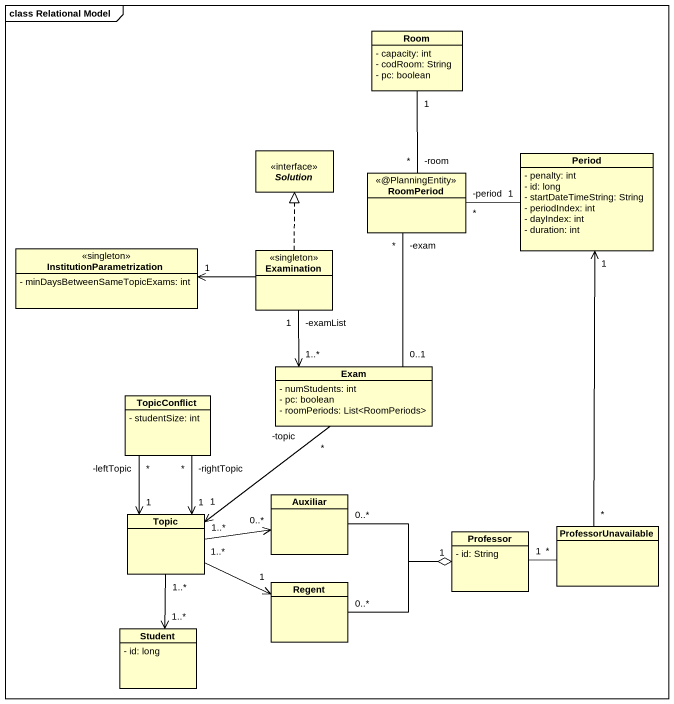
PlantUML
@startuml
mainframe class Relational Model
hide circle
hide empty members
skinparam classAttributeIconSize 0
class Room {
  - capacity: int
  - codRoom: String
  - pc: boolean
}
interface Solution
class RoomPeriod <<@PlanningEntity>>
class Period {
  - penalty: int
  - id: long
  - startDateTimeString: String
  - periodIndex: int
  - dayIndex: int
  - duration: int
}
class InstitutionParametrization <<singleton>> {
  - minDaysBetweenSameTopicExams: int
}
class Examination <<singleton>>
class Exam {
  - numStudents: int
  - pc: boolean
  - roomPeriods: List<RoomPeriods>
}
class TopicConflict {
  - studentSize: int
}
class Auxiliar
class Topic
class Professor {
  - id: String
}
class ProfessorUnavailable
class Regent
class Student {
  - id: long
}
RoomPeriod "-room\n*" -up- "1" Room
RoomPeriod "-period\n*" -right- "1" Period
RoomPeriod "-exam\n*" -- "0..1" Exam
Examination .up.|> Solution
Examination -left-> "1" InstitutionParametrization
Examination "-examList\n1" --> "1..*" Exam
Exam "-topic\n*" --> "1" Topic
TopicConflict "-rightTopic\n*" --> "1" Topic
TopicConflict "-leftTopic\n*" --> "1" Topic
Auxiliar "0..*" -right-o "1" Professor
Topic "1..*" -right-> "0..*" Auxiliar
Topic "1..*" -right-> "1" Regent
Topic "1..*" --> "1..*" Student
ProfessorUnavailable "*" -up-> "1" Period
ProfessorUnavailable "*" -left- "1" Professor
Regent "0..*" -right-o Professor
@enduml
